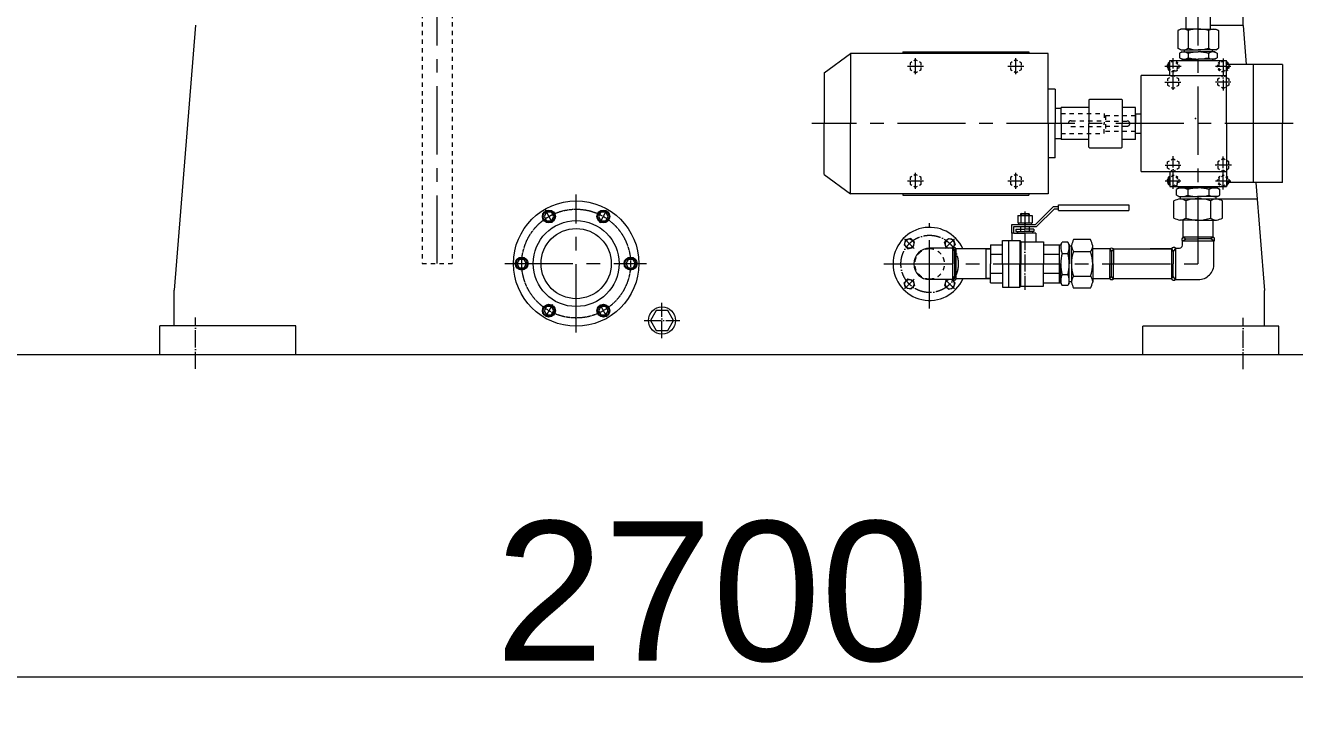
# Model space of a CAD drawing. Header units: millimetres. Extents: x 907 to 806139, y 2004 to 615514.
# Drawn here: x 154953 to 199955, y 413697 to 438329 of the extents above; entities that cross this region are included whole.
import ezdxf

# ---------------------------------------------------------------- set-up
doc = ezdxf.new("R2010")
doc.units = ezdxf.units.MM
doc.header["$LTSCALE"] = 25.4
for name, pattern in [('ACAD_ISO04W100', [30, 24, -3, 0, -3]), ('CENTER', [50.8, 31.75, -6.35, 6.35, -6.35]), ('CHAIN', [0.7087, 0.4724, -0.0591, 0.1181, -0.0591]), ('EB_DASH', [6, 3, -3])]:
    doc.linetypes.add(name, pattern=pattern)
doc.layers.get('Defpoints').update_dxf_attribs({"lineweight": 5})
doc.layers.add('CAXA1', color=5, linetype='CENTER', lineweight=5)
doc.styles.add('Roman', font='arial.ttf')
doc.styles.get("Standard").update_dxf_attribs({"font": 'arial.ttf'})
doc.dimstyles.new('ISO-25', dxfattribs={"dimscale": 30, "dimtxt": 38.1, "dimasz": 38.1, "dimexe": 50.8, "dimexo": 50.8, "dimgap": 15.875, "dimtad": 1, "dimtih": 1, "dimtoh": 1, "dimdec": 1, "dimlfac": 0.03937, "dimdsep": 46, "dimtxsty": 'Standard', "dimcen": 63.5, "dimclrd": 7, "dimclre": 7, "dimclrt": 7, "dimadec": 0, "dimazin": 0, "dimtfac": 1, "dimtdec": 1, "dimtmove": 0, "dimatfit": 3, "dimfxl": 25.4, "dimlwd": 5, "dimlwe": 5, "dimarcsym": 0})

# ---------------------------------------------------------------- blocks, each defined once
blk = doc.blocks.new('*D143')
at = {"color": 7, "linetype": 'Continuous', "lineweight": 5, "transparency": 16777216}
for p, q in [((145019, 425127), (145019, 413697)), ((213599, 424860), (213599, 413697)), ((146162, 415221), (212456, 415221))]:
    blk.add_line(p, q, dxfattribs=at)
at = {"color": 7, "transparency": 16777216}
for points in [[(146162, 415412), (146162, 415031), (145019, 415221)], [(212456, 415412), (212456, 415031), (213599, 415221)]]:
    blk.add_solid(points, dxfattribs=at)
at = {"layer": 'Defpoints', "color": 0, "transparency": 16777216}
for p in [(145019, 426651), (213599, 426384), (213599, 415221)]:
    blk.add_point(p, dxfattribs=at)
at = {"color": 7, "lineweight": 5, "transparency": 16777216, "insert": (179309, 418226), "char_height": 4953, "attachment_point": 5, "style": 'Roman'}
blk.add_mtext('2700', dxfattribs=at)

msp = doc.modelspace()

# ---------------------------------------------------------------- linework, layer by layer
at = {"color": 7, "linetype": 'EB_DASH', "lineweight": 5, "ltscale": 2}
for p, q in [((169023.77, 439350.92), (169023.77, 429876.85)), ((170090.39, 439350.92), (170090.39, 429876.85)), ((191673.61, 435200.8), (193197.61, 435200.8)), ((193197.61, 435200.8), (193197.61, 434845.2)), ((192029.21, 434946.8), (193197.61, 434946.8)), ((192029.21, 434743.6), (193197.61, 434743.6)), ((193197.61, 434489.6), (193197.61, 434845.2)), ((194315.21, 435124.6), (193248.41, 435124.6)), ((193248.41, 435124.6), (193248.41, 434565.8)), ((193248.41, 434934.1), (194023.11, 434934.1)), ((193248.41, 434756.3), (194023.11, 434756.3)), ((191673.61, 434489.6), (193197.61, 434489.6)), ((194315.21, 434565.8), (193248.41, 434565.8)), ((169023.77, 429876.85), (170090.39, 429876.85))]:
    msp.add_line(p, q, dxfattribs=at)
at = {"color": 7, "lineweight": 5}
for p, q in [((198125.21, 438325), (198125.21, 439341)), ((196107.02, 438198.83), (196106.74, 438782.92)), ((196968.47, 438198.84), (196968.74, 438782.92)), ((160990.43, 438334.92), (160228.43, 428936.92)), ((198125.21, 438325), (196971.21, 438325)), ((198125.21, 438325), (198237.67, 436938.03)), ((195819.89, 438143.49), (195819.33, 437518.09)), ((195819.89, 438143.49), (195819.33, 437518.09)), ((195916.25, 438199), (195819.89, 438143.49)), ((195916.25, 438199), (195819.89, 438143.49)), ((196538.76, 438198.44), (195916.25, 438199)), ((196538.76, 438198.44), (195916.25, 438199)), ((196179.3, 438143.16), (196178.74, 437517.77)), ((196179.3, 438143.16), (196178.74, 437517.77)), ((196536.72, 438198.44), (197159.24, 438199.01)), ((196536.72, 438198.44), (197159.24, 438199.01)), ((196896.18, 438143.17), (196896.75, 437517.77)), ((196896.18, 438143.17), (196896.75, 437517.77)), ((197159.24, 438199.01), (197255.59, 438143.5)), ((197159.24, 438199.01), (197255.59, 438143.5)), ((197255.59, 438143.5), (197256.16, 437518.1)), ((197255.59, 438143.5), (197256.16, 437518.1)), ((195915.59, 437462.4), (195819.33, 437518.09)), ((195915.59, 437462.4), (195819.33, 437518.09)), ((195915.59, 437462.4), (196538.1, 437461.84)), ((195915.59, 437462.4), (196538.1, 437461.84)), ((196042.8, 437462.29), (196042.71, 437385.2)), ((196042.8, 437462.29), (196042.71, 437385.2)), ((197159.91, 437462.41), (196537.39, 437461.84)), ((197159.91, 437462.41), (196537.39, 437461.84)), ((197032.69, 437462.29), (197032.78, 437385.21)), ((197032.69, 437462.29), (197032.78, 437385.21)), ((197159.91, 437462.41), (197256.16, 437518.1)), ((197159.91, 437462.41), (197256.16, 437518.1)), ((183278.91, 436646.68), (184213, 437334.4)), ((191214.6, 437334.4), (184213, 437334.4)), ((184213, 437334.4), (184213, 434845.2)), ((186060.21, 437385.2), (186060.21, 437334.4)), ((186060.21, 437385.2), (190530.61, 437385.2)), ((190530.61, 437385.2), (190530.61, 437334.4)), ((191214.6, 434845.2), (191214.6, 437334.4)), ((191214.6, 434845.2), (191214.6, 437105.79)), ((195533.14, 436990.22), (195493.05, 436967.07)), ((195493.05, 436967.07), (195493.05, 436787.33)), ((195533.14, 436547), (195533.14, 437080.4)), ((195533.14, 437080.4), (197542.29, 437080.4)), ((195953.81, 437385.2), (195869.95, 437336.88)), ((195869.95, 437336.88), (195869.95, 437179.52)), ((195953.81, 437131.2), (195869.95, 437179.52)), ((195953.81, 437385.2), (196537.71, 437385.2)), ((195953.81, 437131.2), (196537.71, 437131.2)), ((196004.35, 437080.39), (196004.35, 437131.19)), ((196178.56, 437334.59), (196178.56, 437181.81)), ((197121.69, 437385.21), (196537.78, 437385.2)), ((197121.69, 437131.21), (196537.79, 437131.2)), ((196896.94, 437334.59), (196896.94, 437181.81)), ((197071.15, 437080.4), (197071.15, 437131.2)), ((197121.69, 437385.21), (197205.55, 437336.89)), ((197121.69, 437131.21), (197205.55, 437179.53)), ((197205.55, 437336.89), (197205.55, 437179.53)), ((197542.29, 434845.2), (197542.29, 437080.4)), ((197542.29, 436990.22), (197582.38, 436967.07)), ((197582.38, 436967.07), (197582.38, 436938.03)), ((183278.91, 436646.68), (183278.91, 434845.2)), ((194518.41, 433143.4), (194518.41, 436547)), ((195533.14, 436547), (194518.41, 436547)), ((195493.05, 436787.33), (195533.14, 436764.18)), ((195533.14, 436547), (197542.29, 436547)), ((199522.21, 436938.03), (197542.29, 436938.03)), ((198481.45, 436938.03), (198481.45, 432752.37)), ((199522.21, 436938.03), (199522.21, 434845.2)), ((191464.85, 436063.7), (191214.6, 436063.7)), ((191464.85, 436063.7), (191464.85, 434845.2)), ((192664.21, 435683.4), (192689.61, 435708.8)), ((192664.21, 435683.4), (192664.21, 434845.2)), ((192689.61, 435708.8), (193819.91, 435708.8)), ((193819.91, 435708.8), (193845.31, 435683.4)), ((193845.31, 435683.4), (193845.31, 434845.2)), ((191673.61, 435383.18), (191464.85, 435383.18)), ((191673.61, 434845.2), (191673.61, 435416.7)), ((192664.21, 435416.7), (191673.61, 435416.7)), ((194315.21, 435416.7), (193845.31, 435416.7)), ((194315.21, 434273.7), (194315.21, 435416.7)), ((194315.21, 435187.02), (194315.21, 434845.2)), ((194315.21, 435187.02), (194518.41, 435187.02)), ((183278.91, 433043.72), (183278.91, 434845.2)), ((184213, 432356), (184213, 434845.2)), ((191214.6, 434845.2), (191214.6, 432584.6)), ((191214.6, 434845.2), (191214.6, 432356)), ((191464.85, 433626.7), (191464.85, 434845.2)), ((191673.61, 434845.2), (191673.61, 434273.7)), ((192664.21, 434007), (192664.21, 434845.2)), ((193845.31, 434007), (193845.31, 434845.2)), ((194315.21, 434503.37), (194315.21, 434845.2)), ((197542.29, 434845.2), (197542.29, 432610)), ((199522.21, 432752.37), (199522.21, 434845.2)), ((191673.61, 434307.21), (191464.85, 434307.21)), ((192664.21, 434273.7), (191673.61, 434273.7)), ((194315.21, 434273.7), (193845.31, 434273.7)), ((194315.21, 434503.37), (194518.41, 434503.37)), ((192664.21, 434007), (192689.61, 433981.6)), ((192689.61, 433981.6), (193819.91, 433981.6)), ((193819.91, 433981.6), (193845.31, 434007)), ((191464.85, 433626.7), (191214.6, 433626.7)), ((183278.91, 433043.72), (184213, 432356)), ((194518.41, 433143.4), (197542.29, 433143.4)), ((195493.05, 432903.07), (195533.14, 432926.22)), ((195533.14, 433143.4), (195533.14, 432610)), ((195493.05, 432723.33), (195493.05, 432903.07)), ((195533.14, 432700.18), (195493.05, 432723.33)), ((195533.14, 432610), (196537.71, 432610)), ((195852.35, 432559.19), (195768.49, 432510.87)), ((195768.49, 432302.71), (195768.49, 432510.87)), ((195852.35, 432559.19), (196537.85, 432559.2)), ((195865.97, 432609.99), (195865.97, 432559.19)), ((196165.53, 432508.58), (196165.53, 432305)), ((196537.71, 432610), (197542.29, 432610)), ((197223.22, 432559.2), (196537.71, 432559.2)), ((196910.04, 432508.59), (196910.04, 432305.01)), ((197209.59, 432610), (197209.59, 432559.2)), ((197223.22, 432559.2), (197307.08, 432510.88)), ((197307.08, 432302.72), (197307.08, 432510.88)), ((199522.21, 432752.37), (197542.29, 432752.37)), ((197542.29, 432700.18), (197582.38, 432723.33)), ((197582.38, 432723.33), (197582.38, 432752.37)), ((198577.05, 432752.37), (198887.21, 428927)), ((191214.6, 432356), (184213, 432356)), ((186060.21, 432356), (186060.21, 432305.2)), ((186060.21, 432305.2), (190530.61, 432305.2)), ((190530.61, 432356), (190530.61, 432305.2)), ((195674.36, 431492.39), (195674.35, 432101.99)), ((195852.35, 432254.39), (195768.49, 432302.71)), ((195852.35, 432254.39), (196537.86, 432254.4)), ((195877.4, 432178.2), (195905.34, 432178.2)), ((195905.49, 432178.19), (195905.48, 432254.39)), ((195905.49, 432178.2), (197188.68, 432178.2)), ((196099.62, 432101.99), (196099.63, 431492.39)), ((197223.22, 432254.4), (196537.71, 432254.4)), ((196975.95, 432102), (196975.95, 431492.4)), ((197170.09, 432178.2), (197170.09, 432254.4)), ((197188.68, 432178.2), (198623.6, 432178.2)), ((197223.22, 432254.4), (197307.08, 432302.72)), ((197401.23, 431492.4), (197401.23, 432102)), ((190136.91, 431581.43), (190644.91, 431581.43)), ((190136.91, 431581.43), (190136.91, 431327.43)), ((190260.41, 431658.15), (190238.51, 431643.89)), ((190238.51, 431643.89), (190238.51, 431581.43)), ((190238.51, 431643.89), (190543.31, 431643.89)), ((190248.59, 431581.43), (190248.59, 431327.43)), ((190260.41, 431658.15), (190521.42, 431658.15)), ((190260.41, 431643.89), (190260.41, 431581.43)), ((190521.42, 431658.15), (190543.31, 431643.89)), ((190521.42, 431643.89), (190521.42, 431581.43)), ((190533.23, 431581.43), (190533.23, 431327.43)), ((190543.31, 431643.89), (190543.31, 431581.43)), ((190644.91, 431581.43), (190644.91, 431327.43)), ((191406.91, 431898.93), (190771.91, 431263.93)), ((191438.48, 431822.73), (190803.48, 431187.73)), ((191406.91, 431898.93), (191583.66, 431898.93)), ((191438.48, 431822.73), (191583.66, 431822.73)), ((191583.66, 431762.36), (191583.66, 431959.31)), ((191583.66, 431959.31), (194073.91, 431959.31)), ((191583.66, 431762.36), (194073.91, 431762.36)), ((194073.91, 431959.31), (194073.91, 431762.36)), ((196537.71, 431875.18), (196537.8, 431875.18)), ((189928.15, 431263.93), (190771.91, 431263.93)), ((189928.15, 430952.96), (189928.15, 431263.93)), ((190004.35, 431187.73), (190803.48, 431187.73)), ((190004.35, 430952.96), (190004.35, 431187.73)), ((190136.91, 431327.43), (190644.91, 431327.43)), ((190159.14, 431327.43), (190159.14, 431263.93)), ((190238.51, 431187.73), (190238.51, 431015.95)), ((190349.04, 431327.43), (190409.58, 431263.93)), ((190363.55, 431327.43), (190424.1, 431263.93)), ((190543.31, 431187.73), (190543.31, 431015.95)), ((190622.69, 431327.43), (190622.69, 431263.93)), ((196537.78, 431416.2), (195886.91, 431416.19)), ((196004.57, 430819.56), (196004.56, 431416.19)), ((196537.8, 431416.2), (197188.68, 431416.2)), ((197071.03, 430819.57), (197071.03, 431416.2)), ((189603.52, 429866.93), (189603.52, 430692.43)), ((189603.52, 430692.43), (190213.12, 430692.43)), ((189815.08, 430692.43), (189815.08, 429041.43)), ((190004.35, 430952.96), (189928.15, 430952.96)), ((189928.15, 430952.96), (189928.15, 430692.43)), ((190004.35, 430952.96), (190390.91, 430952.96)), ((190074.13, 431094.7), (190390.91, 431094.7)), ((190074.13, 431094.7), (190074.13, 431015.95)), ((190074.13, 431015.95), (190390.91, 431015.95)), ((190123.66, 431015.95), (190123.66, 430952.96)), ((190213.12, 430692.43), (190213.12, 429866.93)), ((190213.12, 430692.43), (190247.86, 430652.45)), ((190707.69, 431094.7), (190390.91, 431094.7)), ((190707.69, 431015.95), (190390.91, 431015.95)), ((190777.47, 430952.96), (190390.91, 430952.96)), ((190658.17, 431015.95), (190658.17, 430952.96)), ((190707.69, 431094.7), (190707.69, 431015.95)), ((190777.47, 430952.96), (190777.47, 430652.45)), ((192719.54, 430730.45), (192118.12, 430730.45)), ((195978.91, 430675.84), (196093.3, 430755.93)), ((197096.51, 430675.96), (195978.91, 430675.84)), ((195978.91, 430527.33), (195978.91, 430675.84)), ((196004.4, 430819.57), (196093.3, 430755.93)), ((197071.03, 430819.57), (196004.4, 430819.57)), ((196093.3, 430755.93), (196537.8, 430755.93)), ((196982.29, 430755.94), (196537.79, 430755.93)), ((197071.19, 430819.58), (196982.29, 430755.94)), ((197096.68, 430675.85), (196982.29, 430755.94)), ((197096.51, 429865.69), (197096.51, 430675.96)), ((187821.67, 430425.73), (187012.71, 430425.73)), ((187821.62, 430425.8), (187901.71, 430311.41)), ((187821.67, 430425.73), (187821.67, 429308.13)), ((187901.71, 430311.41), (187952.95, 430400.15)), ((187901.72, 430311.25), (187901.71, 429422.45)), ((188962.61, 430400.15), (187952.95, 430400.15)), ((187952.95, 429333.72), (187952.95, 430400.15)), ((189171.71, 430395.09), (188962.61, 430400.15)), ((189005.49, 430399.11), (189005.49, 429333.53)), ((189171.71, 430382.09), (189005.49, 430386.11)), ((189171.72, 430540.03), (189171.71, 429866.74)), ((189171.72, 430540.03), (189603.52, 430540.03)), ((190247.86, 430652.45), (191051.31, 430652.45)), ((190247.86, 430652.45), (190247.86, 429866.93)), ((191051.31, 430652.45), (191051.32, 429866.74)), ((191051.31, 430540.03), (191610.11, 430540.03)), ((191610.11, 430540.03), (191610.12, 429866.74)), ((191610.11, 430540.03), (191660.92, 430540.03)), ((191660.92, 430552.44), (191709.23, 430636.3)), ((191660.92, 430552.44), (191660.92, 430399.11)), ((191917.4, 430636.3), (191709.23, 430636.3)), ((191711.53, 430239.26), (191915.1, 430239.26)), ((191965.72, 430552.44), (191917.4, 430636.3)), ((191965.72, 430552.44), (191965.72, 429866.93)), ((192041.92, 430499.31), (191965.72, 430499.31)), ((192041.92, 429867.02), (192041.92, 430517.9)), ((192118.12, 430305.17), (192726.84, 430305.17)), ((192798.83, 429860.3), (192798.83, 430511.17)), ((193400.55, 430400.25), (192798.83, 430400.25)), ((193400.55, 430400.25), (193464.18, 430311.35)), ((193400.55, 430400.25), (193400.55, 429866.93)), ((193527.81, 430400.25), (193464.18, 430311.35)), ((193464.18, 430311.35), (193464.18, 429866.85)), ((193527.75, 430400.15), (193527.75, 429866.93)), ((193527.81, 430400.25), (195585.17, 430400.15)), ((195585.17, 430400.15), (194836, 430400.15)), ((195585.17, 430400.15), (195648.8, 430311.25)), ((195585.17, 430400.15), (195585.17, 429333.53)), ((195585.17, 430400.15), (195648.8, 430311.25)), ((195728.89, 430425.8), (195648.79, 430311.41)), ((195648.8, 430311.25), (195648.8, 429866.75)), ((195728.77, 430425.64), (195728.9, 429308.04)), ((195728.84, 430425.73), (195877.31, 430425.73)), ((189603.52, 430203.39), (189171.71, 430203.39)), ((189171.72, 429193.83), (189171.71, 429867.13)), ((189603.52, 429866.93), (189603.52, 429041.43)), ((190213.12, 429041.43), (190213.12, 429866.93)), ((190247.86, 429081.42), (190247.86, 429866.93)), ((191610.11, 430203.39), (191051.31, 430203.39)), ((191051.31, 429081.42), (191051.32, 429867.13)), ((191610.12, 429866.93), (191610.11, 429193.83)), ((191610.12, 429866.93), (191610.11, 429193.83)), ((191660.92, 429181.43), (191660.92, 429866.93)), ((191965.72, 429181.43), (191965.72, 429866.93)), ((192041.92, 429866.85), (192041.92, 429215.97)), ((192798.83, 429873.57), (192798.83, 429222.7)), ((193400.55, 429333.62), (193400.55, 429866.93)), ((193464.18, 429422.52), (193464.18, 429867.02)), ((193527.75, 429333.72), (193527.75, 429866.93)), ((195648.8, 429422.62), (195648.8, 429867.12)), ((187821.62, 429308.06), (187901.71, 429422.45)), ((187901.71, 429422.45), (187952.95, 429333.72)), ((189171.71, 429333.53), (187952.85, 429333.53)), ((189171.71, 429351.78), (189005.49, 429347.76)), ((189603.52, 429530.48), (189171.71, 429530.48)), ((191610.11, 429530.48), (191051.31, 429530.48)), ((191711.53, 429494.61), (191915.1, 429494.61)), ((192118.12, 429428.7), (192726.84, 429428.7)), ((193400.55, 429333.62), (192798.83, 429333.62)), ((193400.55, 429333.62), (193235.81, 429333.53)), ((193400.55, 429333.62), (193464.18, 429422.52)), ((193527.81, 429333.62), (193464.18, 429422.52)), ((195585.17, 429333.53), (193527.75, 429333.72)), ((195585.17, 429333.72), (195648.8, 429422.62)), ((195585.17, 429333.72), (195648.8, 429422.62)), ((195728.89, 429308.06), (195648.79, 429422.45)), ((160228.43, 427666.92), (160228.43, 428936.92)), ((187821.67, 429308.13), (187012.71, 429308.13)), ((189171.72, 429193.83), (189603.52, 429193.83)), ((189603.52, 429041.43), (190213.12, 429041.43)), ((190213.12, 429041.43), (190247.86, 429081.42)), ((190247.86, 429081.42), (191051.31, 429081.42)), ((191051.31, 429193.83), (191660.92, 429193.83)), ((191660.92, 429181.43), (191709.23, 429097.57)), ((191917.4, 429097.57), (191709.23, 429097.57)), ((191965.72, 429181.43), (191917.4, 429097.57)), ((192041.92, 429234.56), (191965.72, 429234.56)), ((192719.54, 429003.42), (192118.12, 429003.42)), ((195728.84, 429308.13), (196537.8, 429308.13)), ((198887.21, 427657), (198887.21, 428927)), ((159720.43, 426650.92), (159720.43, 427666.92)), ((164546.43, 427666.92), (159720.43, 427666.92)), ((164546.43, 426650.92), (164546.43, 427666.92)), ((199395.21, 427657), (194569.21, 427657)), ((194569.21, 426641), (194569.21, 427657)), ((199395.21, 426641), (199395.21, 427657)), ((145018.54, 426650.92), (213598.54, 426650.92)), ((159720.43, 426650.92), (199395.21, 426650.92))]:
    msp.add_line(p, q, dxfattribs=at)
at = {"color": 7, "linetype": 'ACAD_ISO04W100', "lineweight": 5}
for p, q in [((186517.41, 436592.75), (186517.41, 437161.64)), ((190073.41, 436592.75), (190073.41, 437161.64)), ((195648.71, 436037.46), (195648.71, 437161.64)), ((197426.71, 437155.05), (197426.71, 436019.77)), ((186232.97, 436877.2), (186801.86, 436877.2)), ((189788.97, 436877.2), (190357.86, 436877.2)), ((195357.87, 436877.2), (195933.69, 436877.2)), ((197149.12, 436877.2), (197692.01, 436877.2)), ((195352.99, 436318.4), (195919.88, 436318.4)), ((197699.2, 436318.4), (197151.58, 436318.4)), ((195365.12, 433372), (195921.77, 433372)), ((195648.71, 432527.57), (195648.71, 433686.97)), ((197713.85, 433372), (197142.03, 433372)), ((197426.71, 432503.51), (197426.71, 433680.61)), ((186517.41, 432528.75), (186517.41, 433097.64)), ((190073.41, 432528.75), (190073.41, 433097.64)), ((186232.97, 432813.2), (186801.86, 432813.2)), ((189788.97, 432813.2), (190357.86, 432813.2)), ((195370.79, 432813.2), (195923.66, 432813.2)), ((197153.84, 432813.2), (197689.38, 432813.2)), ((173643.1, 431328.22), (173388.76, 431768.76)), ((175319.16, 431328.22), (175573.5, 431768.76)), ((190390.91, 431726.57), (190390.91, 428950.12)), ((186469.56, 430410.09), (186124.88, 430754.77)), ((187555.87, 430410.09), (187900.55, 430754.77)), ((187901.71, 429866.93), (187901.71, 430311.41)), ((186469.56, 429323.78), (186124.88, 428979.1)), ((187555.87, 429323.78), (187900.55, 428979.1)), ((173643.1, 428425.21), (173388.76, 427984.67)), ((175319.16, 428425.21), (175573.5, 427984.67)), ((177524.56, 427230.3), (177524.56, 428484.54)), ((160990.43, 426138.62), (160990.43, 427967.01)), ((176897.44, 427857.42), (178151.68, 427857.42)), ((198125.21, 426128.7), (198125.21, 427957.09))]:
    msp.add_line(p, q, dxfattribs=at)
at = {"color": 7, "linetype": 'EB_DASH', "lineweight": 5}
for points in [[(186517.41, 437105.8), (186319.44, 436991.5), (186319.44, 436762.9), (186517.41, 436648.6), (186715.39, 436762.9), (186715.39, 436991.5)], [(190073.41, 437105.8), (189875.44, 436991.5), (189875.44, 436762.9), (190073.41, 436648.6), (190271.39, 436762.9), (190271.39, 436991.5)], [(195648.71, 437056.95), (195493.05, 436967.07), (195493.05, 436787.33), (195648.71, 436697.45), (195804.38, 436787.33), (195804.38, 436967.07)], [(197426.71, 437056.95), (197271.05, 436967.07), (197271.05, 436787.33), (197426.71, 436697.45), (197582.38, 436787.33), (197582.38, 436967.07)], [(195648.71, 436547), (195450.74, 436432.7), (195450.74, 436204.1), (195648.71, 436089.8), (195846.69, 436204.1), (195846.69, 436432.7)], [(197426.71, 436547), (197624.69, 436432.7), (197624.69, 436204.1), (197426.71, 436089.8), (197228.74, 436204.1), (197228.74, 436432.7)], [(195648.71, 433143.4), (195450.74, 433257.7), (195450.74, 433486.3), (195648.71, 433600.6), (195846.69, 433486.3), (195846.69, 433257.7)], [(197426.71, 433143.4), (197624.69, 433257.7), (197624.69, 433486.3), (197426.71, 433600.6), (197228.74, 433486.3), (197228.74, 433257.7)], [(186517.41, 433041.8), (186319.44, 432927.5), (186319.44, 432698.9), (186517.41, 432584.6), (186715.39, 432698.9), (186715.39, 432927.5)], [(190073.41, 433041.8), (189875.44, 432927.5), (189875.44, 432698.9), (190073.41, 432584.6), (190271.39, 432698.9), (190271.39, 432927.5)], [(195648.71, 432992.95), (195493.05, 432903.07), (195493.05, 432723.33), (195648.71, 432633.45), (195804.38, 432723.33), (195804.38, 432903.07)], [(197426.71, 432992.95), (197271.05, 432903.07), (197271.05, 432723.33), (197426.71, 432633.45), (197582.38, 432723.33), (197582.38, 432903.07)]]:
    msp.add_lwpolyline(points, close=True, dxfattribs=at)
at = {"color": 7, "lineweight": 5}
for points in [[(173343.23, 431548.49), (173429.58, 431398.93), (173602.28, 431398.93), (173688.63, 431548.49), (173602.28, 431698.06), (173429.58, 431698.06)], [(175359.98, 431698.06), (175273.63, 431548.49), (175359.98, 431398.93), (175532.68, 431398.93), (175619.03, 431548.49), (175532.68, 431698.06)], [(186344.46, 430769.13), (186160.22, 430720.69), (186110.06, 430536.91), (186244.13, 430401.58), (186428.37, 430450.02), (186478.53, 430633.8)], [(172464.38, 429727.15), (172637.08, 429727.15), (172723.43, 429876.72), (172637.08, 430026.28), (172464.38, 430026.28), (172378.03, 429876.72)], [(176497.88, 430026.28), (176325.18, 430026.28), (176238.83, 429876.72), (176325.18, 429727.15), (176497.88, 429727.15), (176584.23, 429876.72)], [(186344.46, 428964.74), (186160.22, 429013.18), (186110.06, 429196.96), (186244.13, 429332.29), (186428.37, 429283.85), (186478.53, 429100.07)], [(173602.28, 428055.38), (173688.63, 428204.94), (173602.28, 428354.51), (173429.58, 428354.51), (173343.23, 428204.94), (173429.58, 428055.38)], [(175619.03, 428204.94), (175532.68, 428354.51), (175359.98, 428354.51), (175273.63, 428204.94), (175359.98, 428055.38), (175532.68, 428055.38)], [(177729.42, 428212.24), (177319.7, 428212.24), (177114.85, 427857.42), (177319.7, 427502.59), (177729.42, 427502.59), (177934.27, 427857.42)]]:
    msp.add_lwpolyline(points, close=True, dxfattribs=at)
for points in [[(187689.43, 430425.73), (187597.06, 430450.02), (187546.9, 430633.8), (187680.97, 430769.13), (187865.21, 430720.69), (187915.37, 430536.91), (187805.23, 430425.73)], [(187689.43, 429308.13), (187597.06, 429283.85), (187546.9, 429100.07), (187680.97, 428964.74), (187865.21, 429013.18), (187915.37, 429196.96), (187805.23, 429308.13)]]:
    msp.add_lwpolyline(points, dxfattribs=at)
at = {"color": 7, "linetype": 'EB_DASH', "lineweight": 5}
for centre in [(195648.71, 436877.2), (197426.71, 436877.2), (195648.71, 432813.2), (197426.71, 432813.2)]:
    msp.add_circle(centre, 203.2, dxfattribs=at)
at = {"color": 7, "lineweight": 5}
for centre, radius in [((174481.13, 429876.72), 2222.5), ((173515.93, 431548.49), 228.6), ((173515.93, 431548.49), 203.2), ((175446.33, 431548.49), 228.6), ((175446.33, 431548.49), 203.2), ((174481.13, 429876.72), 1524), ((174481.13, 429876.72), 1244.6), ((186294.29, 430585.35), 164.98), ((172550.73, 429876.72), 228.6), ((172550.73, 429876.72), 203.2), ((176411.53, 429876.72), 228.6), ((176411.53, 429876.72), 203.2), ((186294.29, 429148.51), 164.98), ((173515.93, 428204.94), 228.6), ((175446.33, 428204.94), 228.6), ((173515.93, 428204.94), 203.2), ((175446.33, 428204.94), 203.2), ((177524.56, 427857.42), 482.07)]:
    msp.add_circle(centre, radius, dxfattribs=at)
at = {"color": 7, "linetype": 'CHAIN', "lineweight": 5, "ltscale": 10}
msp.add_circle((174481.13, 429876.72), 1930.4, dxfattribs=at)
at = {"color": 7, "linetype": 'ACAD_ISO04W100', "lineweight": 5}
msp.add_circle((187012.71, 429866.93), 1016, dxfattribs=at)
at = {"color": 7, "lineweight": 5}
for centre, radius, start, end in [((195999.36, 437880.72), 318.21, 55.564318, 124.332813), ((195999.36, 437880.72), 318.21, 55.564318, 124.332813), ((196537.7, 437009.01), 1189.43, 89.948565, 107.536519), ((196537.7, 437009.01), 1189.43, 89.948565, 107.536519), ((196537.81, 437009.01), 1189.43, 72.464305, 90.052259), ((196537.81, 437009.01), 1189.43, 72.464305, 90.052259), ((197076.13, 437880.73), 318.21, 55.668012, 124.436507), ((197076.13, 437880.73), 318.21, 55.668012, 124.436507), ((195999.27, 437780.54), 318.21, 235.564318, 304.332813), ((195999.27, 437780.54), 318.21, 235.564318, 304.332813), ((196539.17, 438651.27), 1189.43, 252.360611, 269.948565), ((196539.17, 438651.27), 1189.43, 252.360611, 269.948565), ((196536.31, 438651.27), 1189.43, 270.052259, 287.640213), ((196536.31, 438651.27), 1189.43, 270.052259, 287.640213), ((197076.22, 437780.54), 318.21, 235.668012, 304.436507), ((197076.22, 437780.54), 318.21, 235.668012, 304.436507), ((195648.71, 436877.2), 203.2, 124.665157, 235.334843), ((196023.74, 437123.12), 262.08, 53.7922, 118.484257), ((196023.74, 437393.28), 262.08, 241.515743, 306.2078), ((196568.39, 435867.83), 1517.68, 91.158171, 104.883927), ((196568.39, 438648.56), 1517.68, 255.116073, 268.841829), ((196507.13, 435867.83), 1517.68, 75.116898, 88.842654), ((196507.09, 438648.56), 1517.68, 271.158995, 284.884751), ((197051.76, 437123.13), 262.08, 61.516568, 126.208624), ((197051.75, 437393.28), 262.08, 233.793025, 298.485081), ((197426.71, 436877.2), 203.2, 17.419181, 55.334843), ((195648.71, 432813.2), 203.2, 124.665157, 235.334843), ((195961.12, 432119.79), 439.25, 62.266949, 111.99785), ((196555.38, 431041.83), 1517.68, 91.158995, 104.884751), ((196520.2, 431041.83), 1517.68, 75.116073, 88.841829), ((197114.45, 432119.8), 439.25, 68.002975, 117.733875), ((197426.71, 432813.2), 203.2, 304.665157, 342.580819), ((196233.77, 430876.14), 1347.46, 104.917736, 114.530071), ((195961.11, 432693.79), 439.25, 248.003799, 297.7347), ((195797.15, 431625.38), 564.49, 57.599131, 78.323191), ((196537.79, 430880.42), 1297.78, 90.000824, 109.732438), ((196555.34, 433771.77), 1517.68, 255.116898, 268.842654), ((196537.8, 430880.42), 1297.78, 70.268386, 90), ((196520.2, 433771.76), 1517.68, 271.158171, 284.883927), ((197114.45, 432693.8), 439.25, 242.266125, 291.997025), ((197278.43, 431625.4), 564.49, 101.677633, 122.401693), ((196841.82, 430876.14), 1347.46, 65.470754, 75.083088), ((187012.71, 429866.93), 1295.4, 24.306842, 335.683928), ((196233.75, 432718.25), 1347.46, 245.471578, 255.083913), ((195797.14, 431968.99), 564.49, 281.678457, 302.402518), ((196537.76, 432713.98), 1297.78, 250.26921, 270.000824), ((196537.8, 432713.98), 1297.78, 270, 289.731614), ((197278.43, 431969), 564.49, 237.598307, 258.322367), ((196841.82, 432718.25), 1347.46, 284.916912, 294.529246), ((187731.13, 430585.35), 164.98, 284.641602, 255.358398), ((193343.97, 430171.04), 1347.46, 155.470754, 165.083088), ((191496.78, 430164.31), 1347.46, 14.916912, 24.844004), ((196052.46, 430736.92), 95.6, 120.175825, 219.712155), ((197023.14, 430736.93), 95.6, 320.28867, 59.824999), ((187012.71, 429866.93), 558.8, 90, 270), ((187877.79, 430364.12), 83.35, 25.617494, 132.326989), ((193178.28, 429849.42), 1517.68, 165.116073, 178.841829), ((192100.32, 430443.67), 439.25, 158.002975, 207.733875), ((191526.31, 430443.67), 439.25, 332.266125, 21.997025), ((190448.35, 429849.42), 1517.68, 1.158171, 14.883927), ((192594.72, 430607.65), 564.49, 191.677633, 212.401693), ((193339.7, 429867.02), 1297.78, 160.268386, 180), ((192246.03, 430600.93), 564.49, 327.598307, 348.322367), ((191501.05, 429860.3), 1297.78, 0, 19.731614), ((193464.18, 430311.35), 109.21, 54.405312, 125.594688), ((195667.8, 430352.26), 95.6, 50.289082, 149.825411), ((195877.31, 430527.33), 101.6, 270, 0), ((193178.28, 429884.44), 1517.68, 181.158171, 194.883927), ((190448.35, 429884.44), 1517.68, 345.116073, 358.841829), ((193339.7, 429866.85), 1297.78, 180, 199.731614), ((191501.05, 429873.57), 1297.78, 340.268386, 0), ((196537.8, 429866.93), 558.8, 270, 1.018182), ((196537.8, 429866.93), 558.71, 359.871945, 0.128055), ((187877.79, 429369.75), 83.35, 227.673011, 334.382506), ((192100.32, 429290.2), 439.25, 152.266125, 201.997025), ((191526.31, 429290.2), 439.25, 338.002975, 27.733875), ((192594.72, 429126.21), 564.49, 147.598307, 168.322367), ((192246.03, 429132.94), 564.49, 11.677633, 32.401693), ((193464.18, 429422.52), 109.21, 234.405312, 305.594688), ((195667.82, 429381.58), 95.6, 210.176237, 309.712567), ((187731.13, 429148.51), 164.98, 104.641602, 75.358398), ((193343.97, 429562.83), 1347.46, 194.916912, 204.529246), ((191496.78, 429569.56), 1347.46, 335.155996, 345.083088)]:
    msp.add_arc(centre, radius, start, end, dxfattribs=at)
at = {"color": 7, "linetype": 'EB_DASH', "lineweight": 5, "ltscale": 2}
for centre, radius, start, end in [((192029.21, 434845.2), 101.6, 90, 270), ((194023.11, 434845.2), 88.9, 0, 90), ((194023.11, 434845.2), 88.9, 270, 0), ((187012.71, 429866.93), 533.4, 90, 270), ((187012.71, 429866.93), 533.4, 270, 90)]:
    msp.add_arc(centre, radius, start, end, dxfattribs=at)
at = {"layer": 'CAXA1', "linetype": 'CENTER', "lineweight": 5, "ltscale": 3}
for p, q in [((169556.99, 429876.85), (169556.99, 452136.46)), ((196537.8, 429866.93), (196537.72, 441479.84)), ((199902.3, 434845.2), (182831.63, 434845.2)), ((174481.13, 427434.27), (174481.13, 432326.67)), ((187012.71, 428286.99), (187012.71, 431310.33)), ((171946.63, 429876.72), (176970.34, 429876.72)), ((185390.32, 429866.93), (196731.1, 429866.93))]:
    msp.add_line(p, q, dxfattribs=at)
msp.add_point((196438.65, 435023), dxfattribs=at)

# ---------------------------------------------------------------- dimensions: what is measured, and where the dimension line sits
at = {"color": 7, "lineweight": 5}
dim = msp.add_linear_dim(base=(213598.54, 415221.23), p1=(145018.54, 426650.92), p2=(213598.54, 426384.22), dimstyle='ISO-25', override={"dimscale": 30, "dimtxt": 165.1, "dimpost": '\\X', "dimtxsty": 'Roman', "dimtmove": 1}, dxfattribs=at)
dim.commit()
dim.dimension.update_dxf_attribs({"geometry": '*D143', "text_midpoint": (179308.54, 418226.35)})

doc.saveas('drawing.dxf')
